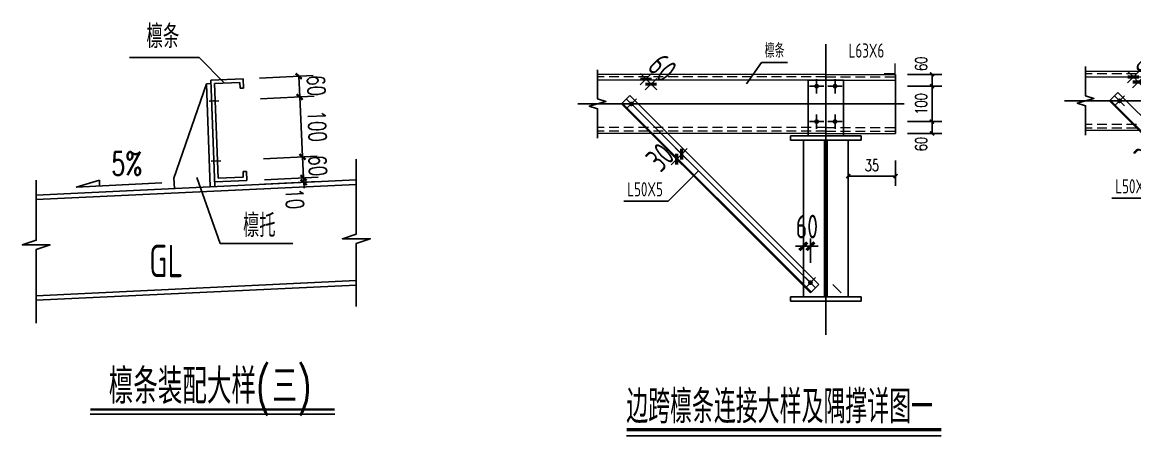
# Model space of a CAD drawing. Extents: x -17471 to 313636, y -71590 to 757901.
# Drawn here: x 222760 to 247850, y 731011 to 740351 of the extents above; entities that cross this region are included whole.
import ezdxf

# ---------------------------------------------------------------- set-up
doc = ezdxf.new("R2010")
doc.units = 0
doc.header["$LTSCALE"] = 1000
doc.header["$MEASUREMENT"] = 0
doc.linetypes.add('DASHED', pattern=[0.75, 0.5, -0.25])
doc.linetypes.add('DASHED2', pattern=[0.375, 0.25, -0.125])
for name, color, linetype in [('1534', 7, 'Continuous'), ('ADIM', 3, 'Continuous'), ('BRACE', 3, 'DASHED'), ('DIM', 3, 'Continuous'), ('DOTE', 1, 'Continuous'), ('PUB_DIM', 3, 'Continuous'), ('THICK', 6, 'Continuous'), ('THIN', 7, 'Continuous'), ('梁', 7, 'Continuous'), ('梁配筋', 7, 'Continuous'), ('螺栓孔', 4, 'Continuous')]:
    doc.layers.add(name, color=color, linetype=linetype)
doc.layers.add('TEXT', color=7, linetype='Continuous', lineweight=13)
doc.layers.add('檩条', color=4, linetype='Continuous', lineweight=20)
doc.styles.add('_HZTXT', font='txt.shx', dxfattribs={"width": 0.7, "bigfont": 'hztxt.shx'})
doc.styles.add('_TCH_DIM_T3', font='SIMPLEX', dxfattribs={"width": 0.705882, "bigfont": 'GBCBIG'})
doc.styles.add('TSSD_Dimension', font='Tssdeng.shx', dxfattribs={"width": 0.7, "bigfont": 'hztxt.shx'})
doc.styles.add('TSSD_NORM', font='Tssdeng.shx', dxfattribs={"width": 0.65, "bigfont": 'hztxt.shx'})
doc.styles.add('TSSD_REIN', font='Tssdeng.shx', dxfattribs={"width": 0.7, "bigfont": 'hztxt.shx'})
doc.dimstyles.new('_TCH_ARCH&&100', dxfattribs={"dimtxt": 297.5, "dimasz": 100, "dimexe": 250, "dimexo": 300, "dimgap": 126.25, "dimtad": 1, "dimdec": 0, "dimzin": 0, "dimdsep": 46, "dimtxsty": '_TCH_DIM_T3', "dimblk": 'ARCHTICK', "dimcen": 0.09, "dimclrt": 7, "dimazin": 2, "dimtfac": 1, "dimtdec": 0, "dimtix": 1, "dimtmove": 2, "dimatfit": 3, "dimfxl": 0, "dimtolj": 1, "dimtzin": 0, "dimarcsym": 0})
doc.dimstyles.new('_TCH_ARCH&&50', dxfattribs={"dimtxt": 148.75, "dimasz": 50, "dimexe": 125, "dimexo": 150, "dimgap": 63.125, "dimtad": 1, "dimdec": 0, "dimzin": 0, "dimdsep": 46, "dimtxsty": '_TCH_DIM_T3', "dimblk": 'ARCHTICK', "dimcen": 0.09, "dimclrt": 7, "dimazin": 2, "dimtfac": 1, "dimtdec": 0, "dimtix": 1, "dimtmove": 2, "dimatfit": 3, "dimfxl": 0, "dimtolj": 1, "dimtzin": 0, "dimarcsym": 0})
doc.dimstyles.new('_TCH_ARROW&&100', dxfattribs={"dimtxt": 297.5, "dimasz": 200, "dimexe": 250, "dimexo": 300, "dimgap": 126.25, "dimtad": 1, "dimdec": 0, "dimzin": 0, "dimdsep": 46, "dimtxsty": '_TCH_DIM_T3', "dimcen": 0.09, "dimclrt": 7, "dimazin": 2, "dimtfac": 1, "dimtdec": 0, "dimtix": 1, "dimtmove": 2, "dimatfit": 3, "dimfxl": 0, "dimtolj": 1, "dimtzin": 0, "dimarcsym": 0})
doc.dimstyles.new('TSSD_200_200', dxfattribs={"dimtxt": 600, "dimasz": 200, "dimexe": 200, "dimexo": 500, "dimgap": 200, "dimtad": 1, "dimdec": 0, "dimzin": 0, "dimdsep": 46, "dimtxsty": 'TSSD_Dimension', "dimblk": 'ARCHTICK', "dimcen": 0, "dimdle": 200, "dimclrt": 7, "dimadec": 0, "dimazin": 0, "dimtfac": 1, "dimtdec": 0, "dimtix": 1, "dimtmove": 2, "dimatfit": 3, "dimfxl": 0, "dimtolj": 1, "dimtzin": 0, "dimarcsym": 0})

# ---------------------------------------------------------------- blocks, each defined once
blk = doc.blocks.new('_ArchTick')
at = {"color": 0, "linetype": 'ByBlock', "const_width": 0.4}
blk.add_lwpolyline([(-0.5, -0.5), (0.5, 0.5)], dxfattribs=at)
blk = doc.blocks.new('*D3167')
at = {"layer": 'Defpoints', "color": 0, "linetype": 'ByBlock', "transparency": 16777216}
for p in [(-1925020.6, -249609.1), (-1924527.6, -249764.3), (-1925012.1, -249787.3)]:
    blk.add_point(p, dxfattribs=at)
at = {"layer": 'PUB_DIM', "color": 0, "linetype": 'ByBlock', "lineweight": -2, "transparency": 16777216}
for p, q in [((-1924870.8, -249601.9), (-1924411.2, -249580.1)), ((-1924536.1, -249586.1), (-1924527.6, -249764.3)), ((-1924862.3, -249780.2), (-1924402.8, -249758.4))]:
    blk.add_line(p, q, dxfattribs=at)
at = {"layer": 'PUB_DIM', "color": 0, "linetype": 'ByBlock', "lineweight": -2, "transparency": 16777216, "xscale": 50, "yscale": 50, "zscale": 50}
for p, rotation in [((-1924536.1, -249586.1), 92.71822833809235), ((-1924527.6, -249764.3), 272.7182283380923)]:
    blk.add_blockref('_ArchTick', p, dxfattribs=dict(at, rotation=rotation))
at = {"layer": 'PUB_DIM', "color": 7, "linetype": 'ByBlock', "transparency": 16777216, "insert": (-1924386, -249666), "char_height": 148.75, "attachment_point": 5, "rotation": 272.71823, "style": '_TCH_DIM_T3'}
blk.add_mtext('\\A1;60', dxfattribs=at)
blk = doc.blocks.new('*D3168')
at = {"layer": 'Defpoints', "color": 0, "linetype": 'ByBlock', "transparency": 16777216}
for p in [(-1925012.1, -249787.3), (-1924987.8, -250300.5), (-1924503.3, -250277.5)]:
    blk.add_point(p, dxfattribs=at)
at = {"layer": 'PUB_DIM', "color": 0, "linetype": 'ByBlock', "lineweight": -2, "transparency": 16777216}
for p, q in [((-1924862.3, -249780.2), (-1924402.8, -249758.4)), ((-1924527.6, -249764.3), (-1924503.3, -250277.5)), ((-1924838, -250293.4), (-1924378.4, -250271.6))]:
    blk.add_line(p, q, dxfattribs=at)
at = {"layer": 'PUB_DIM', "color": 0, "linetype": 'ByBlock', "lineweight": -2, "transparency": 16777216, "xscale": 50, "yscale": 50, "zscale": 50}
for p, rotation in [((-1924527.6, -249764.3), 92.71822833807762), ((-1924503.3, -250277.5), 272.7182283380777)]:
    blk.add_blockref('_ArchTick', p, dxfattribs=dict(at, rotation=rotation))
at = {"layer": 'PUB_DIM', "color": 7, "linetype": 'ByBlock', "transparency": 16777216, "insert": (-1924378.1, -250014.4), "char_height": 148.75, "attachment_point": 5, "rotation": 272.71823, "style": '_TCH_DIM_T3'}
blk.add_mtext('\\A1;100', dxfattribs=at)
blk = doc.blocks.new('*D3169')
at = {"layer": 'Defpoints', "color": 0, "linetype": 'ByBlock', "transparency": 16777216}
for p in [(-1924987.8, -250300.5), (-1924979.2, -250481.2), (-1924494.7, -250458.2)]:
    blk.add_point(p, dxfattribs=at)
at = {"layer": 'PUB_DIM', "color": 0, "linetype": 'ByBlock', "lineweight": -2, "transparency": 16777216}
for p, q in [((-1924838, -250293.4), (-1924378.4, -250271.6)), ((-1924503.3, -250277.5), (-1924494.7, -250458.2)), ((-1924829.4, -250474.1), (-1924369.8, -250452.2))]:
    blk.add_line(p, q, dxfattribs=at)
at = {"layer": 'PUB_DIM', "color": 0, "linetype": 'ByBlock', "lineweight": -2, "transparency": 16777216, "xscale": 50, "yscale": 50, "zscale": 50}
for p, rotation in [((-1924503.3, -250277.5), 92.7182283380809), ((-1924494.7, -250458.2), 272.7182283380809)]:
    blk.add_blockref('_ArchTick', p, dxfattribs=dict(at, rotation=rotation))
at = {"layer": 'PUB_DIM', "color": 7, "linetype": 'ByBlock', "transparency": 16777216, "insert": (-1924373.1, -250353.4), "char_height": 148.75, "attachment_point": 5, "rotation": 272.71823, "style": '_TCH_DIM_T3'}
blk.add_mtext('\\A1;60', dxfattribs=at)
blk = doc.blocks.new('*D3170')
at = {"layer": 'Defpoints', "color": 0, "linetype": 'ByBlock', "transparency": 16777216}
for p in [(-1924979.2, -250481.2), (-1924977.4, -250518.6), (-1924492.9, -250495.6)]:
    blk.add_point(p, dxfattribs=at)
at = {"layer": 'PUB_DIM', "color": 0, "linetype": 'ByBlock', "lineweight": -2, "transparency": 16777216}
for p, q in [((-1924494.7, -250458.2), (-1924497.1, -250408.2)), ((-1924829.4, -250474.1), (-1924369.8, -250452.2)), ((-1924827.6, -250511.5), (-1924368.1, -250489.7)), ((-1924494.7, -250458.2), (-1924492.9, -250495.6)), ((-1924492.9, -250495.6), (-1924490.5, -250545.5))]:
    blk.add_line(p, q, dxfattribs=at)
at = {"layer": 'PUB_DIM', "color": 0, "linetype": 'ByBlock', "lineweight": -2, "transparency": 16777216, "xscale": 50, "yscale": 50, "zscale": 50}
for p, rotation in [((-1924494.7, -250458.2), 272.7182283381081), ((-1924492.9, -250495.6), 92.71822833810808)]:
    blk.add_blockref('_ArchTick', p, dxfattribs=dict(at, rotation=rotation))
at = {"layer": 'PUB_DIM', "color": 7, "linetype": 'ByBlock', "transparency": 16777216, "insert": (-1924569.9, -250636.5), "char_height": 148.75, "attachment_point": 5, "rotation": 272.71823, "style": '_TCH_DIM_T3'}
blk.add_mtext('\\A1;10', dxfattribs=at)
blk = doc.blocks.new('k1')
at = {"layer": '螺栓孔', "color": 62, "ltscale": 0.1}
for p, q in [((-240, 0), (240, 0)), ((0, -240), (0, 240))]:
    blk.add_line(p, q, dxfattribs=at)
at = {"layer": '螺栓孔', "const_width": 80}
blk.add_lwpolyline([(-40, 0, 1), (40, 0, 1)], format="xyb", close=True, dxfattribs=at)
blk = doc.blocks.new('*D684')
at = {"layer": 'Defpoints', "color": 0, "transparency": 16777216}
for p in [(-3740750, -932637), (-3740750, -933563), (-3740570, -933563)]:
    blk.add_point(p, dxfattribs=at)
at = {"layer": 'DIM', "color": 0, "lineweight": -2, "transparency": 16777216}
for p, q in [((-3740750, -933063), (-3740750, -932437)), ((-3740570, -933063), (-3740570, -932437)), ((-3740750, -932637), (-3740950, -932637)), ((-3740570, -932637), (-3740750, -932637)), ((-3740570, -932637), (-3740370, -932637))]:
    blk.add_line(p, q, dxfattribs=at)
at = {"layer": 'DIM', "color": 0, "lineweight": -2, "transparency": 16777216, "xscale": 200, "yscale": 200, "zscale": 200}
for p, rotation in [((-3740750, -932637), 3.704710092968704e-11), ((-3740570, -932637), 180.0000000000371)]:
    blk.add_blockref('_ArchTick', p, dxfattribs=dict(at, rotation=rotation))
at = {"layer": 'DIM', "color": 7, "transparency": 16777216, "insert": (-3740660, -932137), "char_height": 600, "attachment_point": 5, "style": 'TSSD_Dimension'}
blk.add_mtext('\\A1;60', dxfattribs=at)
blk = doc.blocks.new('*D685')
at = {"layer": 'Defpoints', "color": 0, "transparency": 16777216}
for p in [(-3744789, -929598), (-3744662, -929471), (-3743963, -930424)]:
    blk.add_point(p, dxfattribs=at)
at = {"layer": 'DIM', "color": 0, "lineweight": -2, "transparency": 16777216}
for p, q in [((-3744435, -929952), (-3743822, -930565)), ((-3744308, -929824), (-3743695, -930438)), ((-3743836, -930296), (-3743695, -930155)), ((-3743963, -930424), (-3744105, -930565)), ((-3743836, -930296), (-3743963, -930424))]:
    blk.add_line(p, q, dxfattribs=at)
at = {"layer": 'DIM', "color": 0, "lineweight": -2, "transparency": 16777216, "xscale": 200, "yscale": 200, "zscale": 200}
for p, rotation in [((-3743963, -930424), 44.9999999999738), ((-3743836, -930296), 224.9999999999738)]:
    blk.add_blockref('_ArchTick', p, dxfattribs=dict(at, rotation=rotation))
at = {"layer": 'DIM', "color": 7, "transparency": 16777216, "insert": (-3744386, -930376), "char_height": 600, "attachment_point": 5, "rotation": 45, "style": 'TSSD_Dimension'}
blk.add_mtext('\\A1;30', dxfattribs=at)
blk = doc.blocks.new('*D686')
at = {"layer": 'Defpoints', "color": 0, "transparency": 16777216}
for p in [(-3744740, -928392), (-3745241, -928892), (-3745113, -929019)]:
    blk.add_point(p, dxfattribs=at)
at = {"layer": 'DIM', "color": 0, "lineweight": -2, "transparency": 16777216}
for p, q in [((-3744887, -928538), (-3744599, -928250)), ((-3744740, -928392), (-3744882, -928250)), ((-3744760, -928666), (-3744471, -928377)), ((-3744613, -928519), (-3744740, -928392)), ((-3744613, -928519), (-3744471, -928660))]:
    blk.add_line(p, q, dxfattribs=at)
at = {"layer": 'DIM', "color": 0, "lineweight": -2, "transparency": 16777216, "xscale": 200, "yscale": 200, "zscale": 200}
for p, rotation in [((-3744740, -928392), 315.0000000000524), ((-3744613, -928519), 135.0000000000524)]:
    blk.add_blockref('_ArchTick', p, dxfattribs=dict(at, rotation=rotation))
at = {"layer": 'DIM', "color": 7, "transparency": 16777216, "insert": (-3744323, -928102), "char_height": 600, "attachment_point": 5, "rotation": 315, "style": 'TSSD_Dimension'}
blk.add_mtext('\\A1;60', dxfattribs=at)
blk = doc.blocks.new('*D687')
at = {"layer": 'Defpoints', "color": 0, "linetype": 'ByBlock', "transparency": 16777216}
for p in [(-3739610, -930163), (-3738410, -930163), (-3738410, -930856)]:
    blk.add_point(p, dxfattribs=at)
at = {"layer": 'PUB_DIM', "color": 0, "linetype": 'ByBlock', "lineweight": -2, "transparency": 16777216}
for p, q in [((-3739610, -930463), (-3739610, -931106)), ((-3738410, -930463), (-3738410, -931106)), ((-3739610, -930856), (-3738410, -930856))]:
    blk.add_line(p, q, dxfattribs=at)
at = {"layer": 'PUB_DIM', "color": 0, "linetype": 'ByBlock', "lineweight": -2, "transparency": 16777216, "xscale": 100, "yscale": 100, "zscale": 100, "rotation": 180}
blk.add_blockref('_ArchTick', (-3739610, -930856), dxfattribs=at)
at = {"layer": 'PUB_DIM', "color": 0, "linetype": 'ByBlock', "lineweight": -2, "transparency": 16777216, "xscale": 100, "yscale": 100, "zscale": 100}
blk.add_blockref('_ArchTick', (-3738410, -930856), dxfattribs=at)
at = {"layer": 'PUB_DIM', "color": 7, "linetype": 'ByBlock', "transparency": 16777216, "insert": (-3739010, -930581), "char_height": 297.5, "attachment_point": 5, "style": '_TCH_DIM_T3'}
blk.add_mtext('\\A1;35', dxfattribs=at)
blk = doc.blocks.new('*D688')
at = {"layer": 'Defpoints', "color": 0, "linetype": 'ByBlock', "transparency": 16777216}
for p in [(-3738410, -929471), (-3737486, -929471), (-3738410, -929771)]:
    blk.add_point(p, dxfattribs=at)
at = {"layer": 'PUB_DIM', "color": 0, "linetype": 'ByBlock', "lineweight": -2, "transparency": 16777216}
for p, q in [((-3738110, -929471), (-3737236, -929471)), ((-3737486, -929771), (-3737486, -929471)), ((-3738110, -929771), (-3737236, -929771))]:
    blk.add_line(p, q, dxfattribs=at)
at = {"layer": 'PUB_DIM', "color": 0, "linetype": 'ByBlock', "lineweight": -2, "transparency": 16777216, "xscale": 100, "yscale": 100, "zscale": 100}
for p, rotation in [((-3737486, -929471), 90), ((-3737486, -929771), 270)]:
    blk.add_blockref('_ArchTick', p, dxfattribs=dict(at, rotation=rotation))
at = {"layer": 'PUB_DIM', "color": 7, "linetype": 'ByBlock', "transparency": 16777216, "insert": (-3737761, -930041), "char_height": 297.5, "attachment_point": 5, "rotation": 90, "style": '_TCH_DIM_T3'}
blk.add_mtext('\\A1;60', dxfattribs=at)
blk = doc.blocks.new('*D689')
at = {"layer": 'Defpoints', "color": 0, "linetype": 'ByBlock', "transparency": 16777216}
for p in [(-3738410, -928571), (-3737486, -928571), (-3738410, -929471)]:
    blk.add_point(p, dxfattribs=at)
at = {"layer": 'PUB_DIM', "color": 0, "linetype": 'ByBlock', "lineweight": -2, "transparency": 16777216}
for p, q in [((-3738110, -928571), (-3737236, -928571)), ((-3737486, -929471), (-3737486, -928571)), ((-3738110, -929471), (-3737236, -929471))]:
    blk.add_line(p, q, dxfattribs=at)
at = {"layer": 'PUB_DIM', "color": 0, "linetype": 'ByBlock', "lineweight": -2, "transparency": 16777216, "xscale": 100, "yscale": 100, "zscale": 100}
for p, rotation in [((-3737486, -928571), 90), ((-3737486, -929471), 270)]:
    blk.add_blockref('_ArchTick', p, dxfattribs=dict(at, rotation=rotation))
at = {"layer": 'PUB_DIM', "color": 7, "linetype": 'ByBlock', "transparency": 16777216, "insert": (-3737761, -929021), "char_height": 297.5, "attachment_point": 5, "rotation": 90, "style": '_TCH_DIM_T3'}
blk.add_mtext('\\A1;100', dxfattribs=at)
blk = doc.blocks.new('*D690')
at = {"layer": 'Defpoints', "color": 0, "linetype": 'ByBlock', "transparency": 16777216}
for p in [(-3738410, -928271), (-3737486, -928271), (-3738410, -928571)]:
    blk.add_point(p, dxfattribs=at)
at = {"layer": 'PUB_DIM', "color": 0, "linetype": 'ByBlock', "lineweight": -2, "transparency": 16777216}
for p, q in [((-3738110, -928271), (-3737236, -928271)), ((-3737486, -928571), (-3737486, -928271)), ((-3738110, -928571), (-3737236, -928571))]:
    blk.add_line(p, q, dxfattribs=at)
at = {"layer": 'PUB_DIM', "color": 0, "linetype": 'ByBlock', "lineweight": -2, "transparency": 16777216, "xscale": 100, "yscale": 100, "zscale": 100}
for p, rotation in [((-3737486, -928271), 90), ((-3737486, -928571), 270)]:
    blk.add_blockref('_ArchTick', p, dxfattribs=dict(at, rotation=rotation))
at = {"layer": 'PUB_DIM', "color": 7, "linetype": 'ByBlock', "transparency": 16777216, "insert": (-3737761, -928001), "char_height": 297.5, "attachment_point": 5, "rotation": 90, "style": '_TCH_DIM_T3'}
blk.add_mtext('\\A1;60', dxfattribs=at)
blk = doc.blocks.new('*D691')
at = {"layer": 'Defpoints', "color": 0, "transparency": 16777216}
for p in [(-3718778, -933563), (-3718778, -933923), (-3717649, -933923)]:
    blk.add_point(p, dxfattribs=at)
at = {"layer": 'DIM', "color": 0, "lineweight": -2, "transparency": 16777216}
for p, q in [((-3718278, -933563), (-3717449, -933563)), ((-3717649, -933563), (-3717649, -933363)), ((-3717649, -933563), (-3717649, -933923)), ((-3718278, -933923), (-3717449, -933923)), ((-3717649, -933923), (-3717649, -934123))]:
    blk.add_line(p, q, dxfattribs=at)
at = {"layer": 'DIM', "color": 0, "lineweight": -2, "transparency": 16777216, "xscale": 200, "yscale": 200, "zscale": 200}
for p, rotation in [((-3717649, -933563), 270), ((-3717649, -933923), 90)]:
    blk.add_blockref('_ArchTick', p, dxfattribs=dict(at, rotation=rotation))
at = {"layer": 'DIM', "color": 7, "transparency": 16777216, "insert": (-3718149, -933743), "char_height": 600, "attachment_point": 5, "rotation": 90, "style": 'TSSD_Dimension'}
blk.add_mtext('\\A1;60', dxfattribs=at)
blk = doc.blocks.new('*D692')
at = {"layer": 'Defpoints', "color": 0, "transparency": 16777216}
for p in [(-3719527, -932637), (-3719527, -933563), (-3719347, -933563)]:
    blk.add_point(p, dxfattribs=at)
at = {"layer": 'DIM', "color": 0, "lineweight": -2, "transparency": 16777216}
for p, q in [((-3719527, -933063), (-3719527, -932437)), ((-3719347, -933063), (-3719347, -932437)), ((-3719527, -932637), (-3719727, -932637)), ((-3719347, -932637), (-3719527, -932637)), ((-3719347, -932637), (-3719147, -932637))]:
    blk.add_line(p, q, dxfattribs=at)
at = {"layer": 'DIM', "color": 0, "lineweight": -2, "transparency": 16777216, "xscale": 200, "yscale": 200, "zscale": 200}
for p, rotation in [((-3719527, -932637), 3.704710092968704e-11), ((-3719347, -932637), 180.0000000000371)]:
    blk.add_blockref('_ArchTick', p, dxfattribs=dict(at, rotation=rotation))
at = {"layer": 'DIM', "color": 7, "transparency": 16777216, "insert": (-3719437, -932137), "char_height": 600, "attachment_point": 5, "style": 'TSSD_Dimension'}
blk.add_mtext('\\A1;60', dxfattribs=at)
blk = doc.blocks.new('*D693')
at = {"layer": 'Defpoints', "color": 0, "transparency": 16777216}
for p in [(-3723566, -929598), (-3723439, -929471), (-3722741, -930424)]:
    blk.add_point(p, dxfattribs=at)
at = {"layer": 'DIM', "color": 0, "lineweight": -2, "transparency": 16777216}
for p, q in [((-3723213, -929952), (-3722599, -930565)), ((-3723085, -929824), (-3722472, -930438)), ((-3722613, -930296), (-3722472, -930155)), ((-3722741, -930424), (-3722882, -930565)), ((-3722613, -930296), (-3722741, -930424))]:
    blk.add_line(p, q, dxfattribs=at)
at = {"layer": 'DIM', "color": 0, "lineweight": -2, "transparency": 16777216, "xscale": 200, "yscale": 200, "zscale": 200}
for p, rotation in [((-3722741, -930424), 44.9999999999738), ((-3722613, -930296), 224.9999999999738)]:
    blk.add_blockref('_ArchTick', p, dxfattribs=dict(at, rotation=rotation))
at = {"layer": 'DIM', "color": 7, "transparency": 16777216, "insert": (-3723163, -930376), "char_height": 600, "attachment_point": 5, "rotation": 45, "style": 'TSSD_Dimension'}
blk.add_mtext('\\A1;30', dxfattribs=at)
blk = doc.blocks.new('*D694')
at = {"layer": 'Defpoints', "color": 0, "transparency": 16777216}
for p in [(-3723537, -928414), (-3724037, -928915), (-3723910, -929042)]:
    blk.add_point(p, dxfattribs=at)
at = {"layer": 'DIM', "color": 0, "lineweight": -2, "transparency": 16777216}
for p, q in [((-3723684, -928561), (-3723396, -928273)), ((-3723537, -928414), (-3723678, -928273)), ((-3723557, -928689), (-3723268, -928400)), ((-3723410, -928542), (-3723537, -928414)), ((-3723410, -928542), (-3723268, -928683))]:
    blk.add_line(p, q, dxfattribs=at)
at = {"layer": 'DIM', "color": 0, "lineweight": -2, "transparency": 16777216, "xscale": 200, "yscale": 200, "zscale": 200}
for p, rotation in [((-3723537, -928414), 315.0000000000524), ((-3723410, -928542), 135.0000000000524)]:
    blk.add_blockref('_ArchTick', p, dxfattribs=dict(at, rotation=rotation))
at = {"layer": 'DIM', "color": 7, "transparency": 16777216, "insert": (-3723120, -928124), "char_height": 600, "attachment_point": 5, "rotation": 315, "style": 'TSSD_Dimension'}
blk.add_mtext('\\A1;60', dxfattribs=at)
blk = doc.blocks.new('*D695')
at = {"layer": 'Defpoints', "color": 0, "linetype": 'ByBlock', "transparency": 16777216}
for p in [(-3717527, -931724), (-3718387, -932217), (-3717683, -932509), (-3718387, -933213)]:
    blk.add_point(p, dxfattribs=at)
at = {"layer": 'PUB_DIM', "color": 0, "linetype": 'ByBlock', "lineweight": -2, "transparency": 16777216}
for p, q in [((-3718387, -931917), (-3718387, -931244)), ((-3717471, -932297), (-3716995, -931821))]:
    blk.add_line(p, q, dxfattribs=at)
blk.add_arc((-3718387, -933213), 1719, 51.6695, 83.3305, dxfattribs=at)
at = {"layer": 'PUB_DIM', "color": 0, "linetype": 'ByBlock', "transparency": 16777216}
for points in [[(-3718189, -931539), (-3718185, -931472), (-3718387, -931494)], [(-3717299, -931840), (-3717343, -931889), (-3717171, -931998)]]:
    blk.add_solid(points, dxfattribs=at)
at = {"layer": 'PUB_DIM', "color": 7, "linetype": 'ByBlock', "transparency": 16777216, "insert": (-3717624, -931371), "char_height": 297.5, "attachment_point": 5, "rotation": 337.5, "style": '_TCH_DIM_T3'}
blk.add_mtext('\\A1;45°', dxfattribs=at)
blk = doc.blocks.new('*D696')
at = {"layer": 'Defpoints', "color": 0, "linetype": 'ByBlock', "transparency": 16777216}
for p in [(-3719972, -931553), (-3719527, -932217), (-3720231, -932509), (-3719527, -933213)]:
    blk.add_point(p, dxfattribs=at)
at = {"layer": 'PUB_DIM', "color": 0, "linetype": 'ByBlock', "lineweight": -2, "transparency": 16777216}
for p, q in [((-3719527, -931917), (-3719527, -931244)), ((-3720443, -932297), (-3720919, -931821))]:
    blk.add_line(p, q, dxfattribs=at)
blk.add_arc((-3719527, -933213), 1719, 96.6695, 128.3305, dxfattribs=at)
at = {"layer": 'PUB_DIM', "color": 0, "linetype": 'ByBlock', "transparency": 16777216}
for points in [[(-3719729, -931472), (-3719725, -931539), (-3719527, -931494)], [(-3720571, -931889), (-3720615, -931840), (-3720743, -931998)]]:
    blk.add_solid(points, dxfattribs=at)
at = {"layer": 'PUB_DIM', "color": 7, "linetype": 'ByBlock', "transparency": 16777216, "insert": (-3720290, -931371), "char_height": 297.5, "attachment_point": 5, "rotation": 22.5, "style": '_TCH_DIM_T3'}
blk.add_mtext('\\A1;45°', dxfattribs=at)
blk = doc.blocks.new('*D697')
at = {"layer": 'Defpoints', "color": 0, "linetype": 'ByBlock', "transparency": 16777216}
for p in [(-3713167, -929471), (-3712244, -929471), (-3713167, -929771)]:
    blk.add_point(p, dxfattribs=at)
at = {"layer": 'PUB_DIM', "color": 0, "linetype": 'ByBlock', "lineweight": -2, "transparency": 16777216}
for p, q in [((-3712867, -929471), (-3711994, -929471)), ((-3712244, -929771), (-3712244, -929471)), ((-3712867, -929771), (-3711994, -929771))]:
    blk.add_line(p, q, dxfattribs=at)
at = {"layer": 'PUB_DIM', "color": 0, "linetype": 'ByBlock', "lineweight": -2, "transparency": 16777216, "xscale": 100, "yscale": 100, "zscale": 100}
for p, rotation in [((-3712244, -929471), 90), ((-3712244, -929771), 270)]:
    blk.add_blockref('_ArchTick', p, dxfattribs=dict(at, rotation=rotation))
at = {"layer": 'PUB_DIM', "color": 7, "linetype": 'ByBlock', "transparency": 16777216, "insert": (-3712519, -930041), "char_height": 297.5, "attachment_point": 5, "rotation": 90, "style": '_TCH_DIM_T3'}
blk.add_mtext('\\A1;60', dxfattribs=at)
blk = doc.blocks.new('*D698')
at = {"layer": 'Defpoints', "color": 0, "linetype": 'ByBlock', "transparency": 16777216}
for p in [(-3713167, -928571), (-3712244, -928571), (-3713167, -929471)]:
    blk.add_point(p, dxfattribs=at)
at = {"layer": 'PUB_DIM', "color": 0, "linetype": 'ByBlock', "lineweight": -2, "transparency": 16777216}
for p, q in [((-3712867, -928571), (-3711994, -928571)), ((-3712244, -929471), (-3712244, -928571)), ((-3712867, -929471), (-3711994, -929471))]:
    blk.add_line(p, q, dxfattribs=at)
at = {"layer": 'PUB_DIM', "color": 0, "linetype": 'ByBlock', "lineweight": -2, "transparency": 16777216, "xscale": 100, "yscale": 100, "zscale": 100}
for p, rotation in [((-3712244, -928571), 90), ((-3712244, -929471), 270)]:
    blk.add_blockref('_ArchTick', p, dxfattribs=dict(at, rotation=rotation))
at = {"layer": 'PUB_DIM', "color": 7, "linetype": 'ByBlock', "transparency": 16777216, "insert": (-3712519, -929021), "char_height": 297.5, "attachment_point": 5, "rotation": 90, "style": '_TCH_DIM_T3'}
blk.add_mtext('\\A1;100', dxfattribs=at)
blk = doc.blocks.new('*D699')
at = {"layer": 'Defpoints', "color": 0, "linetype": 'ByBlock', "transparency": 16777216}
for p in [(-3713167, -928271), (-3712244, -928271), (-3713167, -928571)]:
    blk.add_point(p, dxfattribs=at)
at = {"layer": 'PUB_DIM', "color": 0, "linetype": 'ByBlock', "lineweight": -2, "transparency": 16777216}
for p, q in [((-3712867, -928271), (-3711994, -928271)), ((-3712244, -928571), (-3712244, -928271)), ((-3712867, -928571), (-3711994, -928571))]:
    blk.add_line(p, q, dxfattribs=at)
at = {"layer": 'PUB_DIM', "color": 0, "linetype": 'ByBlock', "lineweight": -2, "transparency": 16777216, "xscale": 100, "yscale": 100, "zscale": 100}
for p, rotation in [((-3712244, -928271), 90), ((-3712244, -928571), 270)]:
    blk.add_blockref('_ArchTick', p, dxfattribs=dict(at, rotation=rotation))
at = {"layer": 'PUB_DIM', "color": 7, "linetype": 'ByBlock', "transparency": 16777216, "insert": (-3712519, -928001), "char_height": 297.5, "attachment_point": 5, "rotation": 90, "style": '_TCH_DIM_T3'}
blk.add_mtext('\\A1;60', dxfattribs=at)
blk = doc.blocks.new('檩条装配大样(三)')
at = {"layer": 'ADIM'}
for p, q in [((-1925386.9, -249427.4), (-1925982.5, -249427.4)), ((-1925173.4, -249642.7), (-1925386.9, -249427.4)), ((-1926439.5, -250538.2), (-1926241.6, -250476.9)), ((-1926439.5, -250538.2), (-1925707, -250499.9)), ((-1926241.6, -250476.9), (-1926241.3, -250528.3)), ((-1925406.6, -250455.4), (-1925206.8, -251020.4)), ((-1925206.8, -251020.4), (-1924586, -251020.4))]:
    blk.add_line(p, q, dxfattribs=at)
at = {"layer": 'THICK', "linetype": 'Continuous', "const_width": 17.9}
blk.add_lwpolyline([(-1926319.2, -252442.2), (-1924228, -252442.2)], dxfattribs=at)
at = {"layer": 'THIN'}
for p, q in [((-1925325, -249650.9), (-1925603.5, -250460.3)), ((-1925325, -249650.9), (-1925285.3, -249649.4)), ((-1925325, -249650.9), (-1925292.9, -250533.6)), ((-1925286.5, -249619.6), (-1925010.9, -249608.6)), ((-1925286.5, -249619.6), (-1925253.3, -250531.7)), ((-1925255.6, -249648.2), (-1925039.4, -249639.5)), ((-1925255.6, -249648.2), (-1925226.3, -250461.3)), ((-1925039.4, -249639.5), (-1925037.5, -249689.1)), ((-1925010.9, -249608.6), (-1925007.7, -249687.9)), ((-1925037.5, -249689.1), (-1925007.7, -249687.9)), ((-1925302.3, -249800.5), (-1925219.3, -249797.2)), ((-1925283.8, -250314), (-1925203.5, -250310.8)), ((-1925012.1, -250403), (-1924982.4, -250401.9)), ((-1925010.1, -250452.6), (-1925012.1, -250403)), ((-1924979.2, -250481.2), (-1924982.4, -250401.9)), ((-1926782.2, -250604.3), (-1924043.3, -250474.3)), ((-1926782.2, -250643.7), (-1924043.3, -250513.6)), ((-1925603.5, -250460.3), (-1925600, -250548.2)), ((-1925254.8, -250492.2), (-1924979.2, -250481.2)), ((-1925226.3, -250461.3), (-1925010.1, -250452.6)), ((-1926782.2, -251466.9), (-1924043.3, -251336.8)), ((-1926782.2, -251506.2), (-1924043.3, -251376.2))]:
    blk.add_line(p, q, dxfattribs=at)
at = {"layer": 'THIN', "const_width": 11.9}
for points in [[(-1925279.4, -249798.1), (-1925249.6, -249796.9)], [(-1925262, -250313.7), (-1925232.2, -250312.5)]]:
    blk.add_lwpolyline(points, dxfattribs=at)
at = {"layer": 'THIN'}
for points in [[(-1924043.3, -251560), (-1924043.3, -251019.2), (-1923924.3, -250979.5), (-1924162.4, -250979.5), (-1924043.3, -250939.8), (-1924043.3, -250297.4)], [(-1926782.2, -251701.4), (-1926782.2, -251071.1), (-1926663.2, -251031.4), (-1926901.3, -251031.4), (-1926782.2, -250991.8), (-1926782.2, -250477.4)]]:
    blk.add_lwpolyline(points, dxfattribs=at)
at = {"layer": 'THIN', "linetype": 'Continuous'}
blk.add_lwpolyline([(-1926319.2, -252481.9), (-1924228, -252481.9)], dxfattribs=at)
at = {"layer": 'TEXT', "width": 0.7}
for s, height, style, p in [('5%', 200, '_HZTXT', (-1926138.9, -250435.6)), ('檩托', 198.46, 'TSSD_REIN', (-1925011.9, -250965)), ('GL', 277.84, 'TSSD_NORM', (-1925815.6, -251308.4)), ('(', 300, '_HZTXT', (-1924901.2, -252393.7)), (')', 300, '_HZTXT', (-1924551.2, -252393.7)), ('檩条装配大样', 300, '_HZTXT', (-1926161.2, -252393.7)), ('三', 300, '_HZTXT', (-1924761.2, -252393.7))]:
    blk.add_text(s, height=height, dxfattribs=dict(at, style=style)).set_placement(p)
at = {"layer": 'THIN', "style": '_HZTXT', "width": 0.7}
blk.add_text('檩条', height=200, dxfattribs=at).set_placement((-1925837.8, -249345.8))
at = {"layer": 'PUB_DIM', "color": 0, "linetype": 'ByBlock'}
for base, p1, p2, text, picture, middle in [((-1924527.6, -249764.3), (-1925020.6, -249609.1), (-1925012.1, -249787.3), '60', '*D3167', (-1924386, -249666)), ((-1924494.7, -250458.2), (-1924987.8, -250300.5), (-1924979.2, -250481.2), '60', '*D3169', (-1924373.1, -250353.4)), ((-1924492.9, -250495.6), (-1924979.2, -250481.2), (-1924977.4, -250518.6), '10', '*D3170', (-1924569.9, -250636.5))]:
    dim = blk.add_linear_dim(base=base, p1=p1, p2=p2, angle=272.71823, text=text, dimstyle='_TCH_ARCH&&50', dxfattribs=at)
    dim.commit()
    dim.dimension.update_dxf_attribs({"geometry": picture, "text_midpoint": middle, "dimtype": 161})
dim = blk.add_aligned_dim(p1=(-1925012.1, -249787.3), p2=(-1924987.8, -250300.5), distance=485.1, text='100', dimstyle='_TCH_ARCH&&50', dxfattribs=at)
dim.commit()
dim.dimension.update_dxf_attribs({"geometry": '*D3168', "text_midpoint": (-1924378.1, -250014.4)})
blk = doc.blocks.new('边跨檩条连接大样及隅撑详图一')
at = {"color": 7}
for p, q in [((-3741813.7, -927965.7), (-3742190.3, -928508.2)), ((-3741151.3, -927965.7), (-3741813.7, -927965.7)), ((-3744182.2, -931490.1), (-3743419.9, -930727.7)), ((-3745306.6, -931490.1), (-3744182.2, -931490.1))]:
    blk.add_line(p, q, dxfattribs=at)
for p, q in [((-3738194.8, -929020.9), (-3746469.1, -929020.9)), ((-3740569.7, -933562.9), (-3745111.7, -929020.9))]:
    blk.add_line(p, q)
at = {"layer": '1534', "color": 3, "linetype": 'ByBlock'}
blk.add_line((-3745235.9, -937452.8), (-3737251.3, -937452.8), dxfattribs=at)
at = {"layer": '1534', "color": 0, "linetype": 'ByBlock'}
for points, const_width in [([(-3739673.1, -927876.7), (-3738734.2, -927876.7), (-3738425, -928124.6)], 0.009), ([(-3738425, -927994.4), (-3738425, -928254.8), (-3738699.8, -928254.8)], 30)]:
    blk.add_lwpolyline(points, dxfattribs=dict(at, const_width=const_width))
at = {"layer": 'BRACE', "color": 4, "linetype": 'Continuous'}
for p, q in [((-3739729.7, -928416.7), (-3740629.7, -928416.7)), ((-3740629.7, -929830.9), (-3740629.7, -928416.7)), ((-3739729.7, -929830.9), (-3739729.7, -928416.7)), ((-3739729.7, -929830.9), (-3740629.7, -929830.9))]:
    blk.add_line(p, q, dxfattribs=at)
at = {"layer": 'DIM'}
blk.add_lwpolyline([(-3745969.7, -929889.7), (-3745969.7, -929145.7), (-3746180.9, -929078.5), (-3745758.5, -928963.3), (-3745969.7, -928896.1), (-3745969.7, -928152.1)], dxfattribs=at)
at = {"layer": 'DOTE'}
blk.add_line((-3740179.7, -927504.7), (-3740179.7, -934891.4), dxfattribs=at)
at = {"layer": '梁'}
for p, q in [((-3738409.7, -928270.9), (-3738409.7, -929770.9)), ((-3741079.7, -929938.9), (-3741079.7, -929830.9)), ((-3741079.7, -929830.9), (-3739279.7, -929830.9)), ((-3741079.7, -929938.9), (-3739279.7, -929938.9)), ((-3740749.7, -929938.9), (-3740749.7, -933922.9)), ((-3740209.7, -929938.9), (-3740209.7, -933922.9)), ((-3740149.7, -929938.9), (-3740149.7, -933922.9)), ((-3739609.7, -929938.9), (-3739609.7, -933922.9)), ((-3739279.7, -929938.9), (-3739279.7, -929830.9)), ((-3741079.7, -934030.9), (-3741079.7, -933922.9)), ((-3741079.7, -933922.9), (-3739279.7, -933922.9)), ((-3741079.7, -934030.9), (-3739279.7, -934030.9)), ((-3739279.7, -934030.9), (-3739279.7, -933922.9))]:
    blk.add_line(p, q, dxfattribs=at)
at = {"layer": '梁配筋', "color": 3, "const_width": 84}
blk.add_lwpolyline([(-3745235.9, -937297.4), (-3737251.3, -937297.4)], dxfattribs=at)
at = {"layer": '檩条'}
for p, q in [((-3740179.7, -928270.9), (-3745969.7, -928270.9)), ((-3740179.7, -928420.9), (-3745969.7, -928420.9)), ((-3740179.7, -928270.9), (-3738409.7, -928270.9)), ((-3740179.7, -928420.9), (-3738409.7, -928420.9)), ((-3745154.1, -928808.7), (-3745366.3, -929020.9)), ((-3740357.6, -933605.3), (-3745154.1, -928808.7)), ((-3740569.7, -933817.4), (-3745366.3, -929020.9)), ((-3740548.5, -933796.2), (-3745345, -928999.6)), ((-3740179.7, -929770.9), (-3745969.7, -929770.9)), ((-3740179.7, -929770.9), (-3738409.7, -929770.9)), ((-3740357.6, -933605.3), (-3740569.7, -933817.4)), ((-3740001.8, -933605.3), (-3739789.7, -933817.4))]:
    blk.add_line(p, q, dxfattribs=at)
at = {"layer": '檩条', "linetype": 'DASHED2'}
for p, q in [((-3740179.7, -928330.9), (-3745969.7, -928330.9)), ((-3740179.7, -928330.9), (-3738409.7, -928330.9)), ((-3740179.7, -929620.9), (-3745969.7, -929620.9)), ((-3740179.7, -929620.9), (-3738409.7, -929620.9)), ((-3740179.7, -929710.9), (-3745969.7, -929710.9)), ((-3740179.7, -929710.9), (-3738409.7, -929710.9))]:
    blk.add_line(p, q, dxfattribs=at)
at = {"xscale": 0.7593750001178705, "yscale": 0.7593750001178705, "zscale": 0.7593750001178705}
for p in [(-3740413, -928570.9), (-3740413, -929470.9)]:
    blk.add_blockref('k1', p, dxfattribs=at)
at = {"extrusion": (0, 0, -1), "xscale": 0.7593750001178705, "yscale": 0.7593750001178705, "zscale": -0.759375}
for p in [(3739946.3, -928570.9), (3739946.3, -929470.9)]:
    blk.add_blockref('k1', p, dxfattribs=at)
at = {"rotation": 45.00000000000001}
for p, xscale, yscale, zscale in [((-3745111.7, -929020.9), 0.7593750001609024, 0.7593750001609024, 0.7593750001609024), ((-3740569.7, -933562.9), 0.7593750001609023, 0.7593750001609023, 0.7593750001609023)]:
    blk.add_blockref('k1', p, dxfattribs=dict(at, xscale=xscale, yscale=yscale, zscale=zscale))
at = {"layer": 'TEXT', "style": 'TSSD_REIN'}
for s, height, width, p in [('檩条', 360, 0.7, (-3741729.4, -927846.3)), ('L63X6', 360, 0.7, (-3739603.1, -927846.3)), ('L50X5', 360, 0.7, (-3745218.2, -931370.6)), ('边跨檩条连接大样及隅撑详图一', 840, 0.661728, (-3745242.3, -937135.5))]:
    blk.add_text(s, height=height, dxfattribs=dict(at, width=width)).set_placement(p)
at = {"layer": 'DIM'}
for p1, p2, distance, picture, middle in [((-3745113.3, -929019.3), (-3745240.6, -928892), -707.7, '*D686', (-3744322.9, -928101.6)), ((-3740569.7, -933562.9), (-3740749.7, -933562.9), -925.5, '*D684', (-3740659.7, -932137.4))]:
    dim = blk.add_aligned_dim(p1=p1, p2=p2, distance=distance, text='60', dimstyle='TSSD_200_200', dxfattribs=at)
    dim.commit()
    dim.dimension.update_dxf_attribs({"geometry": picture, "text_midpoint": middle})
dim = blk.add_linear_dim(base=(-3743963.4, -930423.7), p1=(-3744661.7, -929470.9), p2=(-3744789, -929598.1), angle=225, text='30', dimstyle='TSSD_200_200', dxfattribs=at)
dim.commit()
dim.dimension.update_dxf_attribs({"geometry": '*D685', "text_midpoint": (-3744386.1, -930376.3), "dimtype": 129})
at = {"layer": 'PUB_DIM', "color": 0, "linetype": 'ByBlock'}
for base, p1, p2, picture, middle in [((-3737486.5, -928270.9), (-3738409.7, -928570.9), (-3738409.7, -928270.9), '*D690', (-3737761.5, -928000.9)), ((-3737486.5, -929470.9), (-3738409.7, -929770.9), (-3738409.7, -929470.9), '*D688', (-3737761.5, -930040.9))]:
    dim = blk.add_linear_dim(base=base, p1=p1, p2=p2, angle=90, text='60', dimstyle='_TCH_ARCH&&100', dxfattribs=at)
    dim.commit()
    dim.dimension.update_dxf_attribs({"geometry": picture, "text_midpoint": middle, "dimtype": 129})
for p1, p2, distance, text, picture, middle in [((-3738409.7, -929470.9), (-3738409.7, -928570.9), -923.2, '100', '*D689', (-3737761.5, -929020.9)), ((-3739609.7, -930163.1), (-3738409.7, -930163.1), -692.5, '35', '*D687', (-3739009.7, -930580.6))]:
    dim = blk.add_aligned_dim(p1=p1, p2=p2, distance=distance, text=text, dimstyle='_TCH_ARCH&&100', dxfattribs=at)
    dim.commit()
    dim.dimension.update_dxf_attribs({"geometry": picture, "text_midpoint": middle})
blk = doc.blocks.new('中部檩条连接大样及隅撑详图二')
at = {"color": 7}
for p, q in [((-3717547, -927965.7), (-3717923.6, -928508.2)), ((-3716884.6, -927965.7), (-3717547, -927965.7)), ((-3714157.6, -930309.1), (-3714025, -929020.9)), ((-3713216.4, -930309.1), (-3714157.6, -930309.1)), ((-3722959.5, -931490.1), (-3722197.2, -930727.7)), ((-3724083.9, -931490.1), (-3722959.5, -931490.1))]:
    blk.add_line(p, q, dxfattribs=at)
for p, q in [((-3725281.9, -929020.9), (-3713032.9, -929020.9)), ((-3718567, -933562.9), (-3714025, -929020.9))]:
    blk.add_line(p, q)
at = {"layer": '1534', "color": 3, "linetype": 'ByBlock'}
blk.add_line((-3722513.8, -937212.9), (-3714159.4, -937212.9), dxfattribs=at)
at = {"layer": 'BRACE', "color": 4, "linetype": 'Continuous'}
for p, q in [((-3718507, -928416.7), (-3719407, -928416.7)), ((-3719407, -929830.9), (-3719407, -928416.7)), ((-3718507, -929830.9), (-3718507, -928416.7)), ((-3718507, -929830.9), (-3719407, -929830.9))]:
    blk.add_line(p, q, dxfattribs=at)
at = {"layer": 'DIM'}
for points in [[(-3724747, -929889.7), (-3724747, -929145.7), (-3724958.2, -929078.5), (-3724535.8, -928963.3), (-3724747, -928896.1), (-3724747, -928152.1)], [(-3713167, -929889.7), (-3713167, -929145.7), (-3712955.8, -929078.5), (-3713378.2, -928963.3), (-3713167, -928896.1), (-3713167, -928152.1)]]:
    blk.add_lwpolyline(points, dxfattribs=at)
at = {"layer": 'DOTE'}
blk.add_line((-3718957, -927504.7), (-3718957, -934891.4), dxfattribs=at)
at = {"layer": '梁'}
for p, q in [((-3719857, -929938.9), (-3719857, -929830.9)), ((-3719857, -929830.9), (-3718057, -929830.9)), ((-3719857, -929938.9), (-3718057, -929938.9)), ((-3719527, -929938.9), (-3719527, -933922.9)), ((-3718987, -929938.9), (-3718987, -933922.9)), ((-3718927, -929938.9), (-3718927, -933922.9)), ((-3718387, -929938.9), (-3718387, -933922.9)), ((-3718057, -929938.9), (-3718057, -929830.9)), ((-3719857, -934030.9), (-3719857, -933922.9)), ((-3719857, -933922.9), (-3718057, -933922.9)), ((-3719857, -934030.9), (-3718057, -934030.9)), ((-3718057, -934030.9), (-3718057, -933922.9))]:
    blk.add_line(p, q, dxfattribs=at)
at = {"layer": '梁配筋', "color": 3, "const_width": 84}
blk.add_lwpolyline([(-3722513.8, -937057.5), (-3714159.4, -937057.5)], dxfattribs=at)
at = {"layer": '檩条'}
for p, q in [((-3718957, -928270.9), (-3724747, -928270.9)), ((-3718957, -928420.9), (-3724747, -928420.9)), ((-3718957, -928270.9), (-3713167, -928270.9)), ((-3718957, -928420.9), (-3713167, -928420.9)), ((-3723931.4, -928808.7), (-3724143.6, -929020.9)), ((-3719134.9, -933605.3), (-3723931.4, -928808.7)), ((-3718779.1, -933605.3), (-3713982.6, -928808.7)), ((-3713982.6, -928808.7), (-3713770.4, -929020.9)), ((-3719347, -933817.4), (-3724143.6, -929020.9)), ((-3719325.8, -933796.2), (-3724122.3, -928999.6)), ((-3718588.2, -933796.2), (-3713791.7, -928999.6)), ((-3718567, -933817.4), (-3713770.4, -929020.9)), ((-3718957, -929770.9), (-3724747, -929770.9)), ((-3718957, -929770.9), (-3713167, -929770.9)), ((-3719134.9, -933605.3), (-3719347, -933817.4)), ((-3718779.1, -933605.3), (-3718567, -933817.4))]:
    blk.add_line(p, q, dxfattribs=at)
at = {"layer": '檩条', "linetype": 'DASHED2'}
for p, q in [((-3718957, -928330.9), (-3724747, -928330.9)), ((-3718957, -928330.9), (-3713167, -928330.9)), ((-3718957, -929620.9), (-3724747, -929620.9)), ((-3718957, -929620.9), (-3713167, -929620.9)), ((-3718957, -929710.9), (-3724747, -929710.9)), ((-3718957, -929710.9), (-3713167, -929710.9))]:
    blk.add_line(p, q, dxfattribs=at)
at = {"xscale": 0.7593750001178705, "yscale": 0.7593750001178705, "zscale": 0.7593750001178705}
for p in [(-3719190.3, -928570.9), (-3719190.3, -929470.9)]:
    blk.add_blockref('k1', p, dxfattribs=at)
at = {"extrusion": (0, 0, -1), "xscale": 0.7593750001178705, "yscale": 0.7593750001178705, "zscale": -0.759375}
for p in [(3718723.6, -928570.9), (3718723.6, -929470.9)]:
    blk.add_blockref('k1', p, dxfattribs=at)
at = {"rotation": 45.00000000000001}
for p, xscale, yscale, zscale in [((-3723889, -929020.9), 0.7593750001609024, 0.7593750001609024, 0.7593750001609024), ((-3719347, -933562.9), 0.7593750001609023, 0.7593750001609023, 0.7593750001609023)]:
    blk.add_blockref('k1', p, dxfattribs=dict(at, xscale=xscale, yscale=yscale, zscale=zscale))
at = {"extrusion": (0, 0, -1), "xscale": 0.7593750001609024, "yscale": 0.7593750001609024, "zscale": -0.759375, "rotation": 45.00000000000001}
for p in [(3714025, -929020.9), (3718567, -933562.9)]:
    blk.add_blockref('k1', p, dxfattribs=at)
at = {"layer": 'TEXT', "style": 'TSSD_REIN'}
for s, height, width, p in [('檩条', 360, 0.7, (-3717462.7, -927846.3)), ('M12', 360, 0.7, (-3713902.1, -930263.2)), ('孔d=14', 360, 0.7, (-3714197.1, -930701.1)), ('L50X5', 360, 0.7, (-3723995.5, -931370.6)), ('中部檩条连接大样及隅撑详图二', 840, 0.661728, (-3722233.2, -936895.6))]:
    blk.add_text(s, height=height, dxfattribs=dict(at, width=width)).set_placement(p)
at = {"layer": 'DIM'}
for p1, p2, distance, picture, middle in [((-3723910.2, -929042.1), (-3724037.5, -928914.8), -707.7, '*D694', (-3723119.8, -928124.4)), ((-3719347, -933562.9), (-3719527, -933562.9), -925.5, '*D692', (-3719437, -932137.4)), ((-3718778.3, -933562.9), (-3718778.3, -933922.9), 1129.7, '*D691', (-3718148.7, -933742.9))]:
    dim = blk.add_aligned_dim(p1=p1, p2=p2, distance=distance, text='60', dimstyle='TSSD_200_200', dxfattribs=at)
    dim.commit()
    dim.dimension.update_dxf_attribs({"geometry": picture, "text_midpoint": middle})
dim = blk.add_linear_dim(base=(-3722740.7, -930423.7), p1=(-3723439, -929470.9), p2=(-3723566.3, -929598.1), angle=225, text='30', dimstyle='TSSD_200_200', dxfattribs=at)
dim.commit()
dim.dimension.update_dxf_attribs({"geometry": '*D693', "text_midpoint": (-3723163.4, -930376.3), "dimtype": 129})
at = {"layer": 'PUB_DIM', "color": 0, "linetype": 'ByBlock'}
for base, p1, p2, picture, middle in [((-3712243.8, -928270.9), (-3713167, -928570.9), (-3713167, -928270.9), '*D699', (-3712518.8, -928000.9)), ((-3712243.8, -929470.9), (-3713167, -929770.9), (-3713167, -929470.9), '*D697', (-3712518.8, -930040.9))]:
    dim = blk.add_linear_dim(base=base, p1=p1, p2=p2, angle=90, text='60', dimstyle='_TCH_ARCH&&100', dxfattribs=at)
    dim.commit()
    dim.dimension.update_dxf_attribs({"geometry": picture, "text_midpoint": middle, "dimtype": 129})
dim = blk.add_aligned_dim(p1=(-3713167, -929470.9), p2=(-3713167, -928570.9), distance=-923.2, text='100', dimstyle='_TCH_ARCH&&100', dxfattribs=at)
dim.commit()
dim.dimension.update_dxf_attribs({"geometry": '*D698', "text_midpoint": (-3712518.8, -929020.9)})
for base, center, p1, p2, picture, middle in [((-3719971.9, -931552.6), (-3719527, -933213.2), (-3719527, -932217.2), (-3720231.3, -932508.9), '*D696', (-3720290.1, -931370.8)), ((-3717527.4, -931724.4), (-3718387, -933213.2), (-3717682.7, -932508.9), (-3718387, -932217.2), '*D695', (-3717623.9, -931370.8))]:
    dim = blk.add_angular_dim_3p(base=base, center=center, p1=p1, p2=p2, dimstyle='_TCH_ARROW&&100', dxfattribs=at)
    dim.commit()
    dim.dimension.update_dxf_attribs({"geometry": picture, "text_midpoint": middle})

msp = doc.modelspace()

# ---------------------------------------------------------------- block references
at = {"layer": '1534', "color": 0, "linetype": 'ByBlock'}
for name, p, xscale, yscale, zscale in [('檩条装配大样(三)', (5301717.7, 1396995.5), 2.635815972271318, 2.635815972271318, 2.635815972271318), ('边跨檩条连接大样及隅撑详图一', (3565709.7, 1564358.3), 0.8889484993286128, 0.8889484993286128, 0.8889484993286128), ('中部檩条连接大样及隅撑详图二', (3557850.6, 1564426.7), 0.8889484993286128, 0.8889484993286128, 0.8889484993286128)]:
    msp.add_blockref(name, p, dxfattribs=dict(at, xscale=xscale, yscale=yscale, zscale=zscale))

doc.saveas('drawing.dxf')
